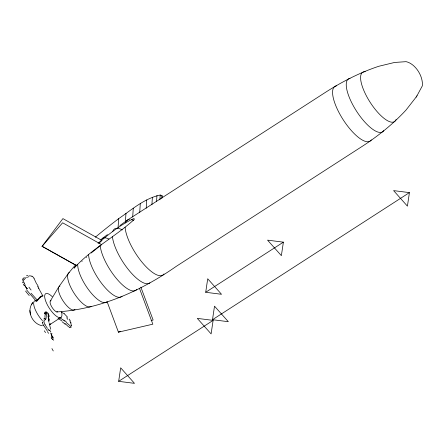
<?xml version="1.0" encoding="UTF-8"?>
<svg xmlns="http://www.w3.org/2000/svg" width="445" height="445" viewBox="0 0 445 445"><rect width="100%" height="100%" fill="white"/><g stroke="black" fill="none" stroke-linecap="round" stroke-linejoin="round"><path stroke-width="0.67" d="M71.406 325.584L70.749 322.881M47.915 316.089L48.321 315.772L49.017 319.182M48.995 322.325L48.177 316.923M76.69 265.732L42.08 246.358L62.895 218.606L101.994 240.489L98.979 243.231M118.086 227.473L118.67 218.662C131.703 209.74 144.408 198.409 160.211 195.032L162.024 195.65L162.23 197.302M125.423 221.51L125.974 213.288M139.43 288.232L152.835 324.183L118.431 332.165L120.539 331.297M132.688 217.01L133.272 208.21M139.697 212.688L140.292 203.699M146.21 208.243L146.755 199.977M151.895 204.789L152.396 197.23M156.545 201.73L156.952 195.566M159.894 199.816L160.211 195.032M161.841 198.381L162.024 195.65M49 319.938L48.689 320.522M46.447 312.791A0.807 0.768 59.8 0 0 45.056 313.069L45.212 313.975M45.173 314.437L44.889 316.673M42.47 325.751C32.863 324.472 26.316 311.678 32.168 303.507M47.164 312.841L46.725 313.124L45.996 317.953M44.717 317.93L44.622 318.626M118.659 381.337L120.673 367.82L134.485 383.34L118.659 381.337L213.122 320.383L211.108 333.9L197.296 318.381L213.122 320.383M205.701 292.282L207.715 278.765L221.521 294.284L205.701 292.282L283.382 242.152L281.368 255.669L267.562 240.15L283.382 242.152M212.499 319.688L214.512 306.171L228.324 321.696L212.499 319.688L409.428 192.618L407.414 206.135L393.603 190.616L409.428 192.618M45.913 318.347L45.696 319.054M23.997 279.671L26.383 277.19M22.439 279.861L22.89 278.937M416.898 95.936L422.316 85.896C423.379 76.49 415.547 63.796 406.113 61.66L394.526 62.467L378.767 66.283C360.311 72.413 342.873 81.257 326.485 91.692L127.604 219.98L119.911 225.543M58.551 287.27L50.402 300.915M56.721 311.928C100.131 309.258 140.97 290.991 176.276 266.344L362.859 145.943C378.567 135.708 393.252 123.855 406.001 110.082L416.231 96.954M416.097 97.155L417.032 95.736M32.29 303.34L32.852 302.555L31.623 304.269M59.096 286.435L68.73 272.93L75.35 265.081M53.105 338.745L52.21 339.29M71.189 327.17L70.51 327.62L69.325 327.42M74.098 268.024L76.512 264.992M22.956 278.82L24.308 277.435M36.273 300.153L35.939 300.837L36.824 300.525L40.412 296.598L42.053 295.769L42.943 295.847L40.445 297.154L37.58 300.386A1.257 0.412 -43.8 0 1 36.123 301.493A1.257 0.412 -43.8 0 1 36.234 300.609L36.256 300.598M42.08 246.358L62.617 222.789L101.616 244.617L91.192 252.983M74.087 268.129C91.431 249 114.893 236.974 133.839 219.813C134.74 219.057 134.268 218.211 133.155 218.851C120.195 224.864 108.947 234.176 98.039 243.243M86.258 257.449L86.541 257.193M82.203 261.104L81.908 261.371M45.179 319.744L44.055 320.623L43.905 321.924M118.67 218.662L111.645 224.041A697.287 596.433 3.8 0 0 95.336 237.185M102.606 238.264L107.468 234.593M49.962 324.533L61.16 317.279M40.261 296.826L40.962 296.593M40.3 297.305L40.756 297.16M44.884 313.464L45.234 313.586M151.133 320.661L153.113 320L140.87 287.17M28.697 276.089L29.487 275.872A23.546 10.563 80.6 0 1 29.887 275.8L31.979 276.245M37.53 300.381L31.083 293.261M69.303 327.086L68.697 326.814A5.257 1.758 56.4 0 1 68.185 326.452L65.042 323.465M70.544 326.218L66.316 322.564M42.086 246.252L76.701 265.626M58.045 318.364L61.799 320.873M61.727 319.021L63.118 319.966M61.382 318.787L59.814 317.713M64.269 313.731L67.712 317.352M64.725 321.156L63.646 320.339A33.292 10.163 53.5 0 0 63.107 319.938M35.672 300.547L26.7 290.057M46.508 312.746L46.725 313.124M26.639 289.205L26.3 288.738M27.685 288.905L27.345 288.427M47.231 328.054L44.967 324.6M33.976 278.247L36.746 284.199M47.721 328.749L48.666 330.123M47.187 330.741L43.682 325.484M24.197 285.562L23.902 285.05M51.053 333.961L52.866 337.599M42.703 295.675L38.899 288.738M25.115 284.928L24.208 283.037M38.481 287.954L37.686 286.38M23.763 284.789L23.49 284.26M69.882 320.934L70.488 322.236M51.398 338.295L51.537 338.562L51.192 337.165M52.927 337.733L53.116 338.111L52.727 336.576M45.245 313.625L45.379 313.925M44.956 313.636L45.168 314.131M107.128 301.732L118.431 332.165M51.854 333.444L51.97 333.861M50.724 329.278L50.012 326.519M49.896 326.051L49.668 325.123M49.551 324.655L49.217 323.254M42.603 322.814L42.553 322.097A5.257 1.741 57.9 0 1 42.564 321.952M30.193 312.857L30.416 314.437M29.882 310.499L30.171 312.618M371.314 139.902A32.529 11.053 57.2 0 1 343.195 119.761A32.529 11.053 57.2 0 1 336.442 85.852M163.988 273.925A32.696 11.114 57.2 0 1 142.278 262.506A32.696 11.114 57.2 0 1 125.106 227.184M125.468 222.923A32.696 11.114 57.2 0 1 129.395 219.474M131.625 219.702A32.696 11.114 57.2 0 1 133.767 220.464M396.044 119.56A29.364 9.979 57.2 0 1 370.118 102.267A29.364 9.979 57.2 0 1 365.25 71.706M383.735 130.652A31.478 10.697 57.2 0 1 356.523 111.161A31.478 10.697 57.2 0 1 349.987 78.348M42.436 320.639A14.118 4.8 57.2 0 1 34.627 308.046A14.118 4.8 57.2 0 1 35.3 300.559M50.641 323.704A14.118 4.8 57.2 0 1 49.651 324.689M57.689 311.784A6.553 2.225 57.2 0 1 51.826 307A6.553 2.225 57.2 0 1 51.075 300.72M61.516 311.906A14.118 4.8 57.2 0 1 55.503 315.494A14.118 4.8 57.2 0 1 44.817 297.944A14.118 4.8 57.2 0 1 52.215 296.626M48.11 313.163A12.577 4.884 58.2 0 1 49.25 316.339M44.7 313.464A1.313 1.268 13 0 1 45.607 311.889A1.313 1.268 13 0 1 47.226 312.829M48.995 320.406A1.391 0.94 -5.6 0 1 48.811 320.945M49.106 319.215A12.666 8.144 34.3 0 1 49.084 319.938M53.283 350.949A67.451 10.402 82.5 0 1 51.937 348.557M53.539 339.596A30.466 0.662 75.7 0 1 53.689 340.308M47.398 331.564A30.054 10.914 46.7 0 1 48.544 333.344M49.662 330.118A38.309 18.957 40.7 0 1 50.858 332.003M48.828 329.89A23.546 1.018 54.1 0 1 49.428 330.752M45.056 324.577A4.216 1.257 58.9 0 1 43.977 321.991M45.829 319.232A14.262 4.561 55.4 0 1 45.156 319.705M46.002 317.964A33.292 10.202 60.9 0 1 45.924 318.359M44.138 318.019A17.922 5.462 61.2 0 1 44.038 319.315M43.632 325.495A4.228 1.402 57.9 0 1 42.525 322.736M44.283 330.807A37.742 16.092 44 0 1 45.535 332.604M50.697 333.116A29.387 13.795 42.5 0 1 51.843 335.341M51.353 335.741A19.163 5.919 49.6 0 1 52.043 337.282M52.599 338.94A8.9 1.708 54.9 0 1 52.299 339.613M47.704 313.458A12.699 4.723 58.6 0 1 48.894 316.707M48.138 316.195A12.616 5.04 57.5 0 1 48.394 317.046M42.87 295.791A0.879 0.295 -21.8 0 1 42.97 295.936M42.553 295.78A0.879 0.295 -21.8 0 1 42.698 295.769M29.259 295.558A67.451 55.48 75.3 0 1 25.588 291.075M27.034 288.777A30.466 21.933 68.7 0 1 24.72 285.239M24.119 283.076A3.999 2.67 67.5 0 1 23.858 279.543M26.555 275.722A30.054 12.621 -77.1 0 1 27.801 275.438M27.423 277.38A38.309 13.817 -67 0 1 28.502 276.829M31.945 276.15A4.216 1.613 58.6 0 1 34.02 278.181M38.209 286.485A14.262 4.656 59.1 0 1 37.324 284.466M38.915 288.738A33.292 13.495 57.1 0 1 38.492 287.954M22.923 282.586A3.304 2.03 70.5 0 1 22.856 282.314M22.762 281.107A3.304 2.03 70.5 0 1 22.823 280.611M22.951 282.875A5.702 3.777 67.4 0 1 22.867 282.592M26.65 288.332A31.578 21.883 67.7 0 1 24.742 285.479M31.078 290.007A69.414 51.937 69.9 0 1 28.925 287.17M61.482 312.295A3.999 0.962 33.1 0 1 64.219 313.77M66.605 317.719A30.054 20.915 15.1 0 1 67.907 319.482M69.309 319.109A38.309 29.186 3 0 1 70.21 320.851M70.716 322.28A23.546 12.621 36.2 0 1 70.972 322.931M71.461 325.645A4.216 1.418 54 0 1 70.516 326.168M64.586 320.511A14.262 5.318 56.9 0 1 66.272 321.924M62.15 321.796A17.922 5.401 53.3 0 1 65.193 324.322M149.898 282.87A32.263 10.964 57.2 0 1 128.472 269.681A32.263 10.964 57.2 0 1 112.396 236.295M112.813 231.344A32.263 10.964 57.2 0 1 115.8 228.363M116.735 228.235A32.263 10.964 57.2 0 1 122.286 229.915M106.755 301.994A24.937 8.477 57.2 0 1 89.317 290.713A24.937 8.477 57.2 0 1 77.714 264.324M91.142 306.355A20.142 6.847 57.2 0 1 74.204 293.383A20.142 6.847 57.2 0 1 69.309 272.557M74.999 309.314A14.012 4.762 57.2 0 1 62.89 300.642A14.012 4.762 57.2 0 1 59.98 286.035M122.075 296.248A28.486 9.679 57.2 0 1 102.751 284.806A28.486 9.679 57.2 0 1 88.577 254.512M136.865 289.333A30.894 10.502 57.2 0 1 116.401 278.492A30.894 10.502 57.2 0 1 100.175 245.24M100.887 240.105A30.894 10.502 57.2 0 1 103.412 237.958M104.325 237.825A30.894 10.502 57.2 0 1 108.93 239.048"/></g></svg>
